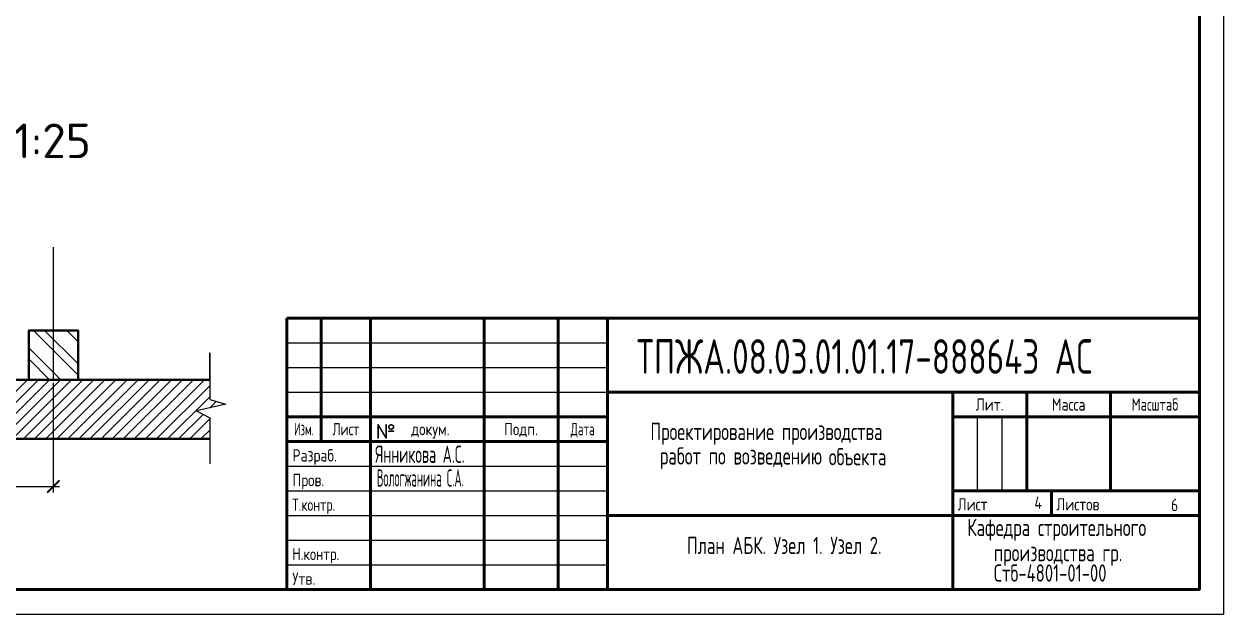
# Model space of a CAD drawing. Header units: millimetres. Extents: x -258526 to -95372, y 16759 to 83244.
# Drawn here: x -127234.3 to -126991, y 41631.2 to 41750.9 of the extents above; entities that cross this region are included whole.
import ezdxf
from ezdxf.enums import TextEntityAlignment as Align

# ---------------------------------------------------------------- set-up
doc = ezdxf.new("R2010")
doc.units = ezdxf.units.MM
doc.header["$LTSCALE"] = 0.5
doc.layers.add('текст', color=7, linetype='Continuous')
doc.layers.add('тонкие', color=7, linetype='Continuous')
for name, color, linetype, lineweight in [('ТОЛСТЫЕ', 1, 'Continuous', 50), ('ТОНКИЕе', 7, 'Continuous', 25), ('я', 220, 'Continuous', 30), ('я1', 210, 'Continuous', 25), ('я2', 220, 'Continuous', 25)]:
    doc.layers.add(name, color=color, linetype=linetype, lineweight=lineweight)
doc.styles.add('арх', font='isocpeur.ttf', dxfattribs={"width": 0.5, "height": 10})
doc.styles.add('ГОСТ 2.304', font='cs_gost2304.shx')
doc.styles.add('Наклонный', font='isocpeur.ttf', dxfattribs={"width": 0.7, "height": 3.5})
doc.styles.add('Наклонный 5', font='isocpeur.ttf', dxfattribs={"height": 7})
doc.styles.add('прямой', font='isocpeur.ttf', dxfattribs={"width": 0.7, "height": 3})
doc.dimstyles.new('СТРОИТЕЛЬНЫЙ', dxfattribs={"dimtxt": 3.5, "dimasz": 2.5, "dimexe": 1.25, "dimexo": 0.625, "dimtad": 1, "dimdec": 0, "dimlfac": 500, "dimdsep": 46, "dimtxsty": 'Наклонный', "dimblk1": 'ARCHTICK', "dimblk2": 'ARCHTICK', "dimsah": 1, "dimcen": 0, "dimdle": 1.25, "dimadec": 0, "dimazin": 0, "dimtfac": 0.75, "dimtdec": 0, "dimtmove": 0, "dimatfit": 3, "dimldrblk": 'ARCHTICK', "dimfxl": 1, "dimtolj": 1, "dimtzin": 0, "dimarcsym": 0})

# ---------------------------------------------------------------- blocks, each defined once
blk = doc.blocks.new('_ArchTick')
at = {"color": 0, "linetype": 'ByBlock', "const_width": 0.15}
blk.add_lwpolyline([(-0.5, -0.5), (0.5, 0.5)], dxfattribs=at)
blk = doc.blocks.new('*D657')
at = {"layer": 'Defpoints', "color": 0, "transparency": 16777216}
for p in [(-127248.33, 41678.68), (-127228.33, 41678.68), (-127228.33, 41657.06)]:
    blk.add_point(p, dxfattribs=at)
at = {"layer": 'ТОНКИЕе', "color": 0, "lineweight": -2, "transparency": 16777216}
for p, q in [((-127248.33, 41678.06), (-127248.33, 41655.81)), ((-127228.33, 41678.06), (-127228.33, 41655.81)), ((-127249.58, 41657.06), (-127227.08, 41657.06))]:
    blk.add_line(p, q, dxfattribs=at)
at = {"layer": 'ТОНКИЕе', "color": 0, "lineweight": -2, "transparency": 16777216, "xscale": 2.5, "yscale": 2.5, "zscale": 2.5, "rotation": 180}
blk.add_blockref('_ArchTick', (-127248.33, 41657.06), dxfattribs=at)
at = {"layer": 'ТОНКИЕе', "color": 0, "lineweight": -2, "transparency": 16777216, "xscale": 2.5, "yscale": 2.5, "zscale": 2.5}
blk.add_blockref('_ArchTick', (-127228.33, 41657.06), dxfattribs=at)
at = {"layer": 'ТОНКИЕе', "color": 0, "transparency": 16777216, "insert": (-127238.33, 41659.43), "char_height": 3.5, "attachment_point": 5, "style": 'Наклонный'}
blk.add_mtext('\\A1;500', dxfattribs=at)

msp = doc.modelspace()

# ---------------------------------------------------------------- hatches: boundary and pattern name
at = {"layer": 'тонкие', "transparency": 33554687}
h = msp.add_hatch(dxfattribs=at)
h.set_pattern_fill('ANSI32', scale=0.5, angle=90)
h.paths.add_polyline_path([(-127228.3251, 41688.6816), (-127233.3251, 41688.6816), (-127233.3251, 41678.6816), (-127228.3251, 41678.6816)])
h.paths.add_polyline_path([(-127223.3251, 41688.6816), (-127228.3251, 41688.6816), (-127228.3251, 41678.6816), (-127223.3251, 41678.6816)])
h = msp.add_hatch(dxfattribs=at)
h.set_pattern_fill('ANSI31', scale=0.5)
h.set_pattern_definition([(45, (1492.5187, -0.0568), (-1.122532015, 1.122532015), [])])
h.paths.add_polyline_path([(-127305.5715, 41678.6816), (-127305.5715, 41678.2133), (-127305.5715, 41674.1806), (-127302.2953, 41673.1988), (-127308.2264, 41671.8732), (-127305.5715, 41670.4495), (-127305.5715, 41666.6816), (-127248.3251, 41666.6816), (-127248.3251, 41678.6816), (-127268.3251, 41678.6816), (-127276.3251, 41678.6816)])
h.paths.add_polyline_path([(-127248.3251, 41678.6816), (-127248.3251, 41666.6816), (-127196.6291, 41666.6816), (-127196.6291, 41670.9746), (-127199.284, 41672.3983), (-127193.3529, 41673.7238), (-127196.6291, 41674.7056), (-127196.6291, 41678.6816)])

# ---------------------------------------------------------------- linework, layer by layer
at = {"layer": 'ТОЛСТЫЕ', "color": 0}
for points in [[(-127228.3251, 41678.6816), (-127233.3251, 41678.6816), (-127233.3251, 41688.6816), (-127223.3251, 41688.6816), (-127223.3251, 41678.6816)], [(-127305.5715, 41678.6816), (-127196.6291, 41678.6816)], [(-127305.5715, 41666.6816), (-127196.6291, 41666.6816)]]:
    msp.add_lwpolyline(points, dxfattribs=at)
at = {"layer": 'ТОНКИЕе', "color": 0}
for points in [[(-127228.3251, 41678.6816), (-127228.3251, 41705.5701)], [(-127196.6291, 41678.7383), (-127196.6291, 41684.1803), (-127196.6291, 41674.7056), (-127193.3529, 41673.7238), (-127199.284, 41672.3983), (-127196.6291, 41670.9746), (-127196.6291, 41661.6474)]]:
    msp.add_lwpolyline(points, dxfattribs=at)
at = {"layer": 'я', "color": 7, "lineweight": 60}
for p, q in [((-127181.0266, 41691.1823), (-126996.0266, 41691.1823)), ((-127181.0266, 41636.1823), (-127181.0266, 41691.1823)), ((-127174.0266, 41666.1823), (-127174.0266, 41691.1823)), ((-127164.0266, 41636.1823), (-127164.0266, 41691.1823)), ((-127141.0266, 41636.1823), (-127141.0266, 41691.1823)), ((-127126.0266, 41636.1823), (-127126.0266, 41691.1823)), ((-127116.0266, 41636.1823), (-127116.0266, 41691.1823)), ((-126996.0266, 41636.1823), (-126996.0266, 41691.1823)), ((-127116.0266, 41676.1823), (-126996.0266, 41676.1823)), ((-127046.0266, 41636.1823), (-127046.0266, 41676.1823)), ((-127031.0266, 41656.1823), (-127031.0266, 41676.1823)), ((-127014.0266, 41656.1823), (-127014.0266, 41676.1823)), ((-127181.0266, 41671.1823), (-127116.0266, 41671.1823)), ((-127046.0266, 41671.1823), (-126996.0266, 41671.1823)), ((-127181.0266, 41666.1823), (-127116.0266, 41666.1823)), ((-127046.0266, 41656.1823), (-126996.0266, 41656.1823)), ((-127026.0266, 41651.1823), (-127026.0266, 41656.1823)), ((-127116.0266, 41651.1823), (-126996.0266, 41651.1823)), ((-127181.0266, 41636.1823), (-126996.0266, 41636.1823))]:
    msp.add_line(p, q, dxfattribs=at)
msp.add_lwpolyline([(-127391.0266, 41636.1822), (-126996.0266, 41636.1822), (-126996.0266, 41923.1822), (-127391.0266, 41923.1822), (-127391.0266, 41636.1822)], dxfattribs=at)
at = {"layer": 'я1', "color": 7}
for p, q in [((-127181.0266, 41686.1823), (-127116.0266, 41686.1823)), ((-127181.0266, 41681.1823), (-127116.0266, 41681.1823)), ((-127181.0266, 41676.1823), (-127116.0266, 41676.1823)), ((-127041.0266, 41656.1823), (-127041.0266, 41671.1823)), ((-127036.0266, 41656.1823), (-127036.0266, 41671.1823)), ((-127181.0266, 41661.1823), (-127116.0266, 41661.1823)), ((-127181.0266, 41656.1823), (-127116.0266, 41656.1823)), ((-127181.0266, 41651.1823), (-127116.0266, 41651.1823)), ((-127181.0266, 41646.1823), (-127116.0266, 41646.1823)), ((-127181.0266, 41641.1823), (-127116.0266, 41641.1823))]:
    msp.add_line(p, q, dxfattribs=at)
msp.add_lwpolyline([(-127411.0266, 41631.1822), (-126991.0266, 41631.1822), (-126991.0266, 41928.1822), (-127411.0266, 41928.1822), (-127411.0266, 41631.1822)], dxfattribs=at)

# ---------------------------------------------------------------- texts
at = {"layer": 'текст', "color": 7, "style": 'Наклонный', "width": 0.7}
for s, p in [('Проектирование производства', (-127107.2922, 41666.4581)), ('работ по возведению', (-127105.3717, 41661.5017)), ('объекта', (-127071.1221, 41661.3418)), ('План АБК. Узел 1. Узел 2.', (-127099.8876, 41643.3451))]:
    msp.add_text(s, height=3.5, dxfattribs=at).set_placement(p)
at = {"layer": 'текст', "color": 0, "style": 'прямой'}
for s, width, p, p2 in [('Янникова А.С.', 0.601833, (-127163.0506, 41661.8399), (-127144.9354, 41661.8399)), ('Вологжанина С.А.', 0.458675, (-127162.7584, 41657.0339), (-127145.0994, 41657.0339))]:
    msp.add_text(s, height=3.5, dxfattribs=dict(at, width=width)).set_placement(p, p2, align=Align.FIT)
at = {"layer": 'тонкие', "color": 0, "linetype": 'ByBlock', "lineweight": 0, "insert": (-127162.9774, 41669.7153), "char_height": 3, "attachment_point": 1, "style": 'арх'}
msp.add_mtext_dynamic_manual_height_columns('{\\W1;№}', width=1.814815, gutter_width=50, heights=[0], dxfattribs=at)
at = {"layer": 'ТОНКИЕе', "color": 0, "insert": (-127275.772, 41730.6634), "char_height": 7, "attachment_point": 1, "style": 'Наклонный 5'}
msp.add_mtext_dynamic_manual_height_columns('{\\Q0;Узел 4 М1:25}', width=660.87029, gutter_width=35, heights=[0], dxfattribs=at)
at = {"layer": 'ТОНКИЕе', "attachment_point": 1, "style": 'Наклонный'}
for s, width, insert, char_height in [('ТПЖА.08.03.01.01.17-888643 АС', 99.455638, (-127110.0911, 41686.9144), 7), ('Кафедра строительного ', 46.559369, (-127043.0626, 41650.4899), 3.5), ('производства гр. ', 46.559369, (-127037.6729, 41645.3689), 3.5), ('Стб-4801-01-00', 46.559369, (-127037.6729, 41641.2473), 3.5)]:
    msp.add_mtext_dynamic_manual_height_columns(s, width=width, gutter_width=17.5, heights=[0], dxfattribs=dict(at, insert=insert, char_height=char_height))
at = {"layer": 'я2', "color": 7, "lineweight": 30, "style": 'ГОСТ 2.304'}
for s, p in [('Лит.', (-127038.5266, 41673.6823)), ('Масса', (-127022.5266, 41673.6823)), ('Подп.', (-127133.5266, 41668.6823))]:
    msp.add_text(s, height=2.5, dxfattribs=at).set_placement(p, align=Align.MIDDLE_CENTER)
for s, width, p in [('Масштаб', 0.91954, (-127005.0266, 41673.6823)), ('Изм.', 0.75, (-127177.5266, 41668.6823)), ('Лист', 0.9, (-127169.0266, 41668.6823)), ('Дата', 0.8, (-127121.0266, 41668.6823))]:
    msp.add_text(s, height=2.5, dxfattribs=dict(at, width=width)).set_placement(p, align=Align.MIDDLE_CENTER)
at = {"layer": 'я2', "color": 0, "lineweight": 30, "style": 'ГОСТ 2.304'}
msp.add_text(' докум.', height=2.5, dxfattribs=at).set_placement((-127152.5266, 41668.6823), align=Align.MIDDLE_CENTER)
at = {"layer": 'я2', "color": 7, "lineweight": 30, "style": 'ГОСТ 2.304'}
for s, p in [('Разраб.', (-127179.8692, 41662.1032)), ('Пров.', (-127179.8692, 41657.1032)), ('Лист', (-127045.0266, 41652.1823)), ('4', (-127029.4538, 41652.5261)), ('Листов', (-127025.0266, 41652.1823)), ('6', (-127001.7737, 41652.0452)), ('Утв.', (-127179.8692, 41637.1032))]:
    msp.add_text(s, height=2.5, dxfattribs=at).set_placement(p)
for s, width, p in [('Т.контр.', 0.9, (-127179.8692, 41652.1032)), ('Н.контр.', 0.95, (-127179.8692, 41642.1032))]:
    msp.add_text(s, height=2.5, dxfattribs=dict(at, width=width)).set_placement(p)

# ---------------------------------------------------------------- dimensions: what is measured, and where the dimension line sits
at = {"layer": 'ТОНКИЕе', "color": 0}
dim = msp.add_linear_dim(base=(-127228.3251, 41657.0589), p1=(-127248.3251, 41678.6816), p2=(-127228.3251, 41678.6816), text='500', dimstyle='СТРОИТЕЛЬНЫЙ', dxfattribs=at)
dim.commit()
dim.dimension.update_dxf_attribs({"geometry": '*D657', "text_midpoint": (-127238.3251, 41659.4339)})

doc.saveas('drawing.dxf')
